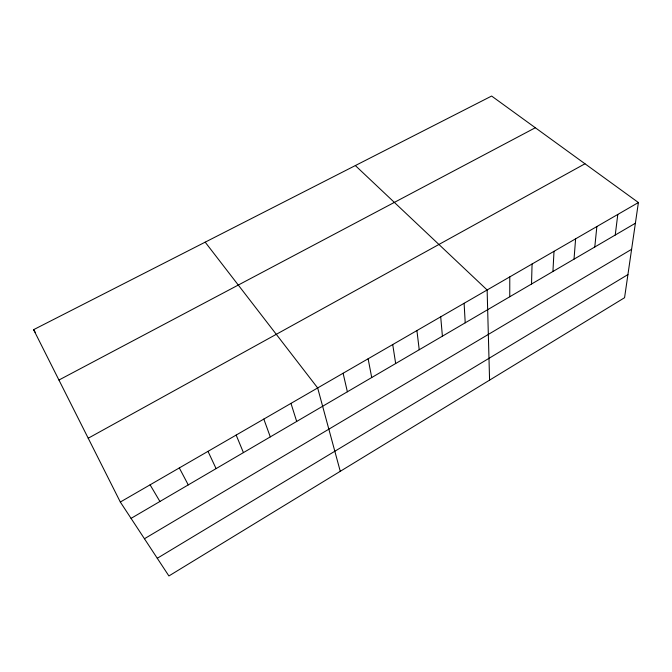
<?xml version="1.0" encoding="UTF-8"?>
<svg xmlns="http://www.w3.org/2000/svg" width="672" height="672" viewBox="0 0 672 672"><rect width="100%" height="100%" fill="white"/><g stroke="black" fill="none" stroke-linecap="round" stroke-linejoin="round"><path stroke-width="1.01" d="M509.762 296.755L509.779 276.889M531.518 284.021L532.073 264.004M552.93 271.488L554.014 251.32M574.022 259.148L575.61 238.837M594.787 246.994L596.862 226.548M615.241 235.024L617.795 214.452M638.4 202.532L624.565 297.713L168.899 575.954L120.322 502.034L33.6 329.675L491.627 96.046L638.4 202.532L120.322 502.034M157.282 558.272L627.925 274.588M144.446 538.742L631.604 249.304M131.057 518.372L635.393 223.238M88.217 438.228L584.976 163.775M58.934 380.033L535.324 127.747M355.345 165.564L487.133 289.985L489.577 380.142M205.187 242.155L317.663 387.954L340.267 471.316M33.6 329.675L35.255 332.338M150.091 484.823L159.919 501.48M179.315 467.93L188.252 484.898M208.001 451.349L216.09 468.611M236.158 435.07L243.432 452.609M263.819 419.084L270.295 436.892M290.976 403.376L296.688 421.445M343.106 373.246L347.374 391.784M368.122 358.781L371.717 377.538M392.725 344.56L395.665 363.518M416.917 330.574L419.227 349.734M440.706 316.823L442.403 336.168M464.108 303.29L465.217 322.82"/></g></svg>
